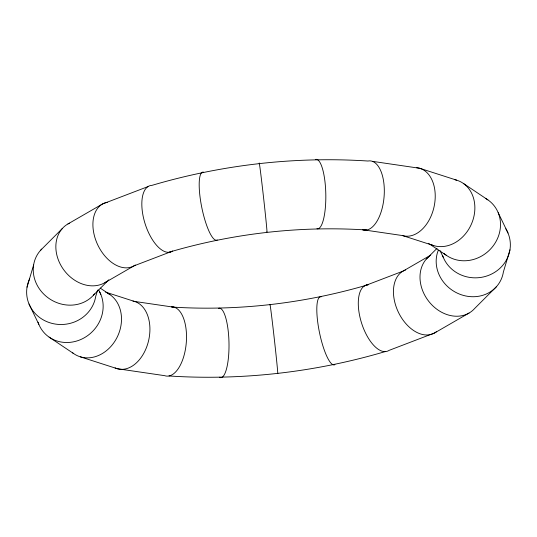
<?xml version="1.0" encoding="UTF-8"?>
<svg xmlns="http://www.w3.org/2000/svg" width="537" height="537" viewBox="0 0 537 537"><rect width="100%" height="100%" fill="white"/><g stroke="black" fill="none" stroke-linecap="round" stroke-linejoin="round"><path stroke-width="0.81" d="M27.038 287.194L33.616 264.996M97.606 290.061L95.7 296.478A34.744 32.663 -4.4 0 1 51.68 323.301A34.744 32.663 -4.4 0 1 29.569 278.978M509.962 249.806L503.384 272.004A34.744 31.435 33 0 1 461.484 294.826A34.744 31.435 33 0 1 438.32 250.175M40.597 250.269L62.279 228.574M93.472 295.162L108.81 279.811M426.418 258.962L437.037 248.336M496.403 286.731L474.721 308.426A34.744 28.058 53.6 0 1 430.103 302.989A34.744 28.058 53.6 0 1 429.399 256.156M67.957 223.942L102.406 204.04L147.95 186.614M104.903 282.67L134.055 265.828L172.592 251.088A34.744 15.935 72.5 0 1 145.064 223.62A34.744 15.935 72.5 0 1 151.917 185.372C221.835 164.718 295.216 156.287 367.986 161.026A34.744 16.728 -85.2 0 1 384.089 196.696A34.744 16.728 -85.2 0 1 362.462 229.695L402.569 235.582L433.762 245.624M430.674 255.149L402.945 271.172L364.408 285.912M469.043 313.058L434.594 332.96L389.05 350.386A34.744 15.935 72.5 0 1 361.522 322.918A34.744 15.935 72.5 0 1 368.382 284.67C304.781 303.412 238.052 311.299 171.853 307.043M168.618 252.33C232.756 233.387 300.062 225.654 366.811 230.004M385.083 351.628C315.165 372.282 241.784 380.713 169.014 375.974M372.342 161.335L419.739 168.289L456.611 180.157M174.538 307.305L134.431 301.418L105.574 292.128M80.389 356.843L117.261 368.711L164.658 375.665A34.744 16.728 -85.2 0 0 186.151 344.17A34.744 16.728 -85.2 0 0 171.652 306.835M463.31 183.392L487.898 199.878M428.445 243.315L446.455 255.39M100.244 288.107L109.944 294.612M49.102 337.122L73.69 353.608M498.175 212.659L507.989 233.011M440.078 250.698L443.267 257.317M98.694 289.973L100.822 294.39M29.011 303.989L38.825 324.341M132.948 301.062A34.744 23.42 -77.4 0 1 148.199 342.23A34.744 23.42 -77.4 0 1 115.099 367.899M107.091 292.913A34.744 28.515 -65.4 0 1 115.905 339.545A34.744 28.515 -65.4 0 1 72.488 352.715M99.372 291.383A34.744 31.67 -43.3 0 1 82.591 338.686A34.744 31.67 -43.3 0 1 38.033 322.2M94.532 293.907A34.744 31.435 33 0 1 45.987 296.156A34.744 31.435 33 0 1 41.732 249.081M106.279 281.811A34.744 28.058 53.6 0 1 62.057 267.339A34.744 28.058 53.6 0 1 69.394 223.177M135.304 265.023A34.744 22.776 65 0 1 97.217 243.744A34.744 22.776 65 0 1 107.319 202.261M217.284 239.945A34.744 8.015 78.4 0 1 201.784 207.483A34.744 8.015 78.4 0 1 203.469 172.122M259.196 163.302A34.744 0.456 83.6 0 1 263.741 199.214A34.744 0.456 83.6 0 1 266.862 231.695M315.313 159.523A34.744 8.894 88.8 0 1 325.791 193.515A34.744 8.894 88.8 0 1 316.951 228.715M416.732 167.712A34.744 23.42 -77.4 0 1 434.164 206.336A34.744 23.42 -77.4 0 1 402.569 235.582M455 179.741A34.744 28.515 -65.4 0 1 472.426 221.559A34.744 28.515 -65.4 0 1 431.426 244.785M485.79 198.542A34.744 31.67 -43.3 0 1 493.013 246.127A34.744 31.67 -43.3 0 1 443.844 253.35M505.861 228.816A34.744 32.663 -4.4 0 1 489.778 274.884A34.744 32.663 -4.4 0 1 442.71 255.874M436.453 331.698A34.744 22.776 65 0 1 398.729 312.93A34.744 22.776 65 0 1 405.663 269.95M334.913 364.65A34.744 8.015 78.4 0 1 319.408 332.188A34.744 8.015 78.4 0 1 321.092 296.82M269.97 304.909A34.744 0.456 83.6 0 1 274.514 340.814A34.744 0.456 83.6 0 1 277.636 373.302M218.499 308.379A34.744 8.894 88.8 0 1 229.004 343.888A34.744 8.894 88.8 0 1 219.365 377.229"/></g></svg>
